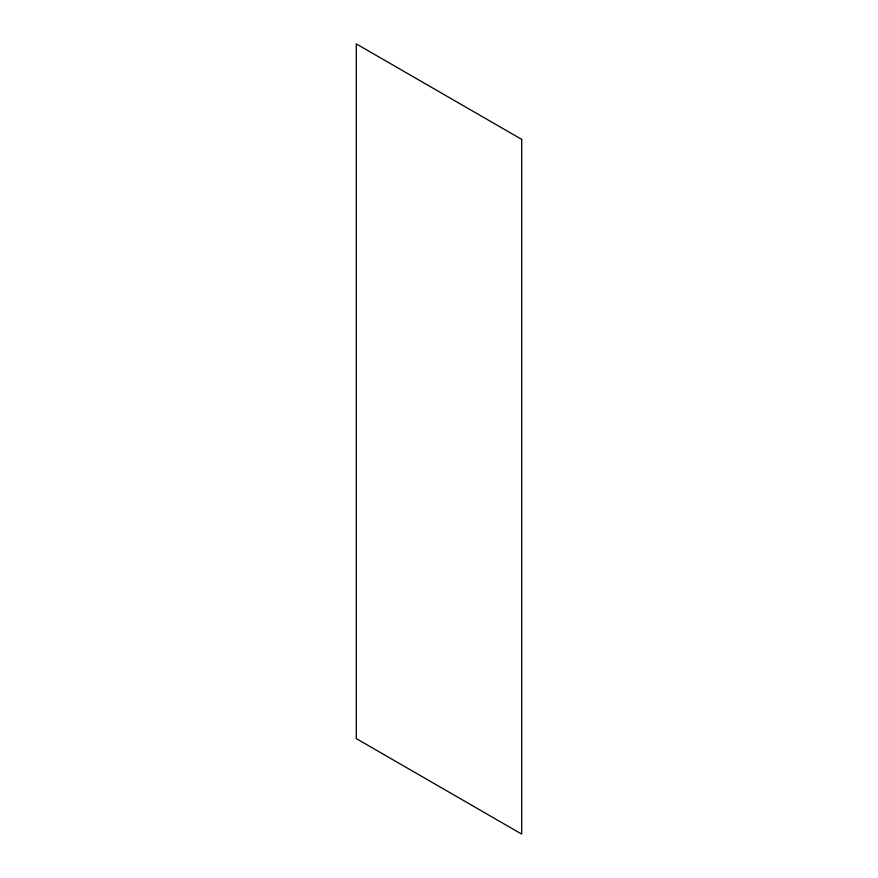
<?xml version="1.0" encoding="UTF-8"?>
<svg xmlns="http://www.w3.org/2000/svg" width="878" height="878" viewBox="0 0 878 878"><rect width="100%" height="100%" fill="white"/><g stroke="black" fill="none" stroke-linecap="round" stroke-linejoin="round"><path stroke-width="1.32" d="M521.697 139.393L356.303 43.9L356.303 738.607L521.697 834.1L521.697 139.393"/></g></svg>
